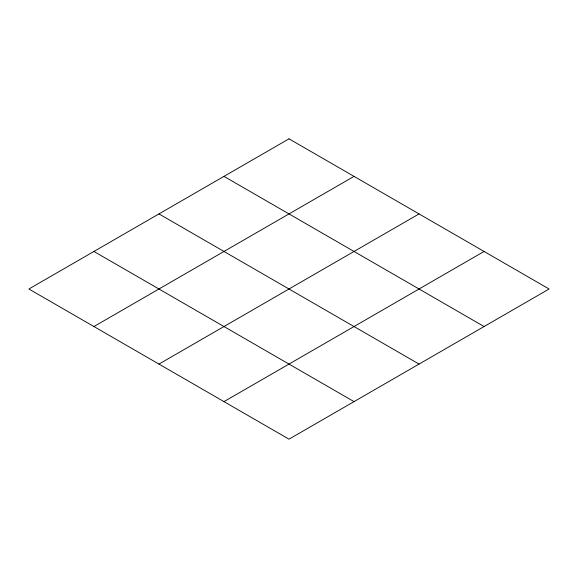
<?xml version="1.0" encoding="UTF-8"?>
<svg xmlns="http://www.w3.org/2000/svg" width="578" height="578" viewBox="0 0 578 578"><rect width="100%" height="100%" fill="white"/><g stroke="black" fill="none" stroke-linecap="round" stroke-linejoin="round"><path stroke-width="0.87" d="M93.925 326.541L354.025 176.377M158.95 364.082L419.05 213.918M223.975 401.623L484.075 251.459M223.975 176.377L484.075 326.541M158.95 213.918L419.05 364.082M93.925 251.459L354.025 401.623M289 138.836L28.9 289L289 439.164L549.1 289L289 138.836"/></g></svg>
